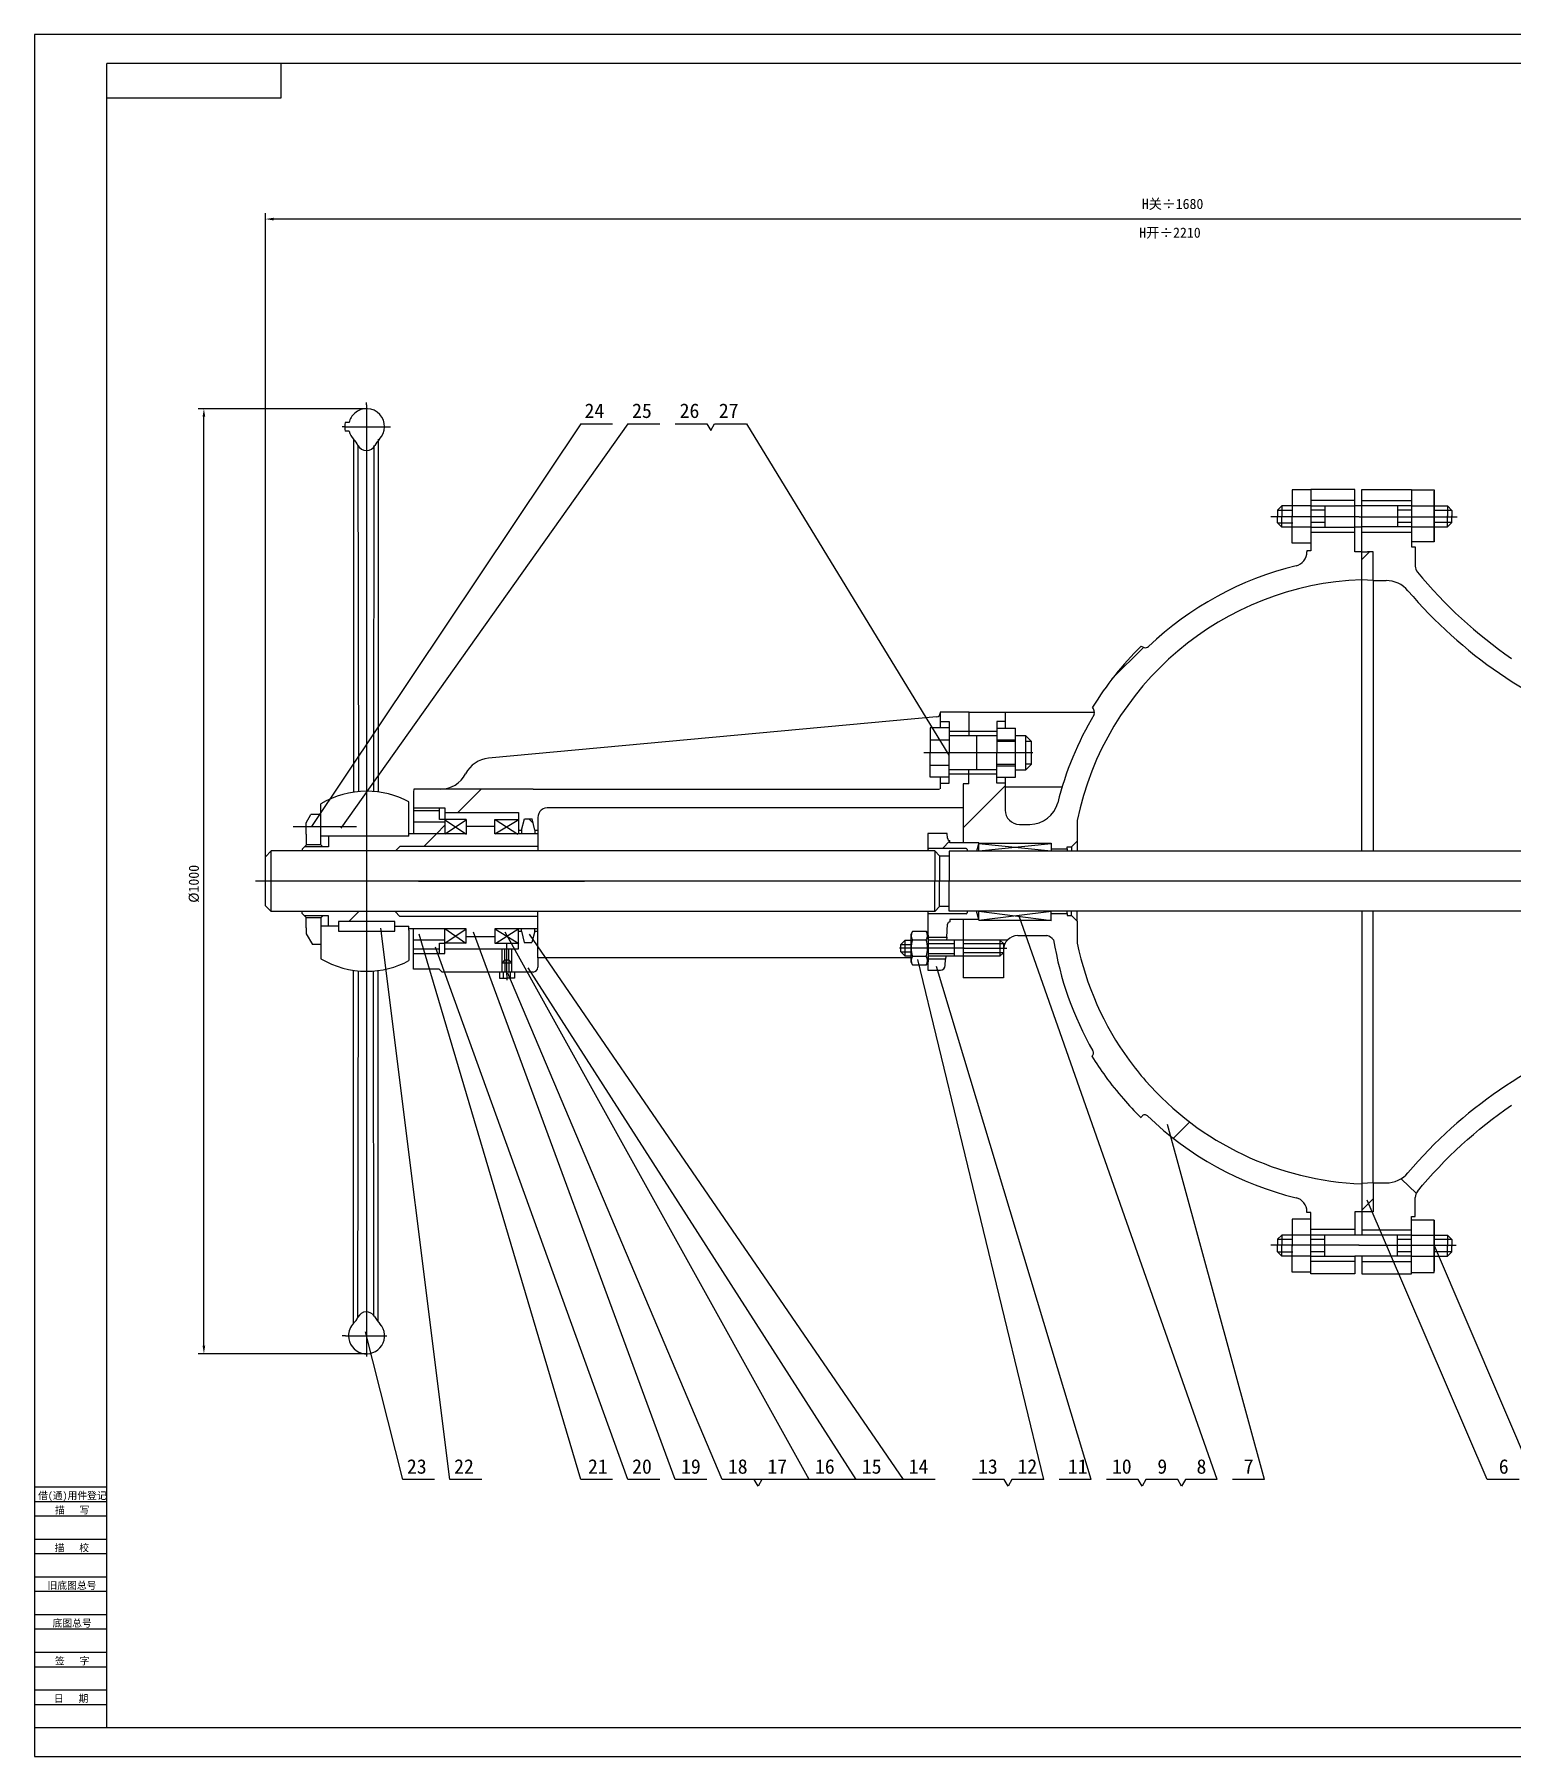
# Model space of a CAD drawing. Header units: metres. Extents: x 0 to 841, y 0 to 594.
# Drawn here: x 0 to 510, y 0 to 594 of the extents above; entities that cross this region are included whole.
import ezdxf

# ---------------------------------------------------------------- set-up
doc = ezdxf.new("R2010")
doc.units = ezdxf.units.M
for name, color, linetype in [('C', 6, 'Continuous'), ('D', 1, 'Continuous'), ('FL', 5, 'Continuous'), ('HA', 5, 'Continuous'), ('T', 7, 'Continuous'), ('TL', 4, 'Continuous')]:
    doc.layers.add(name, color=color, linetype=linetype)

# ---------------------------------------------------------------- blocks, each defined once
blk = doc.blocks.new('TUKUN1')
at = {"layer": 'FL'}
for p, q in [((841, 594), (0, 594)), ((0, 594), (0, 0)), ((0, 83), (25, 83)), ((0, 75), (25, 75)), ((0, 70), (25, 70)), ((0, 62), (25, 62)), ((0, 57), (25, 57)), ((0, 49), (25, 49)), ((0, 44), (25, 44)), ((0, 36), (25, 36)), ((0, 31), (25, 31)), ((0, 23), (25, 23)), ((0, 18), (25, 18)), ((0, 0), (841, 0))]:
    blk.add_line(p, q, dxfattribs=at)
at = {"layer": 'TL'}
for p, q in [((831, 584), (25, 584)), ((25, 10), (25, 584)), ((85, 584), (85, 572)), ((85, 572), (25, 572)), ((0, 93), (25, 93)), ((0, 88), (25, 88)), ((0, 10), (831, 10))]:
    blk.add_line(p, q, dxfattribs=at)
at = {"layer": 'T'}
for s, p in [('借(通)用件登记', (1.26, 88.76)), ('描   写', (7.09, 83.76)), ('描   校', (6.98, 70.76)), ('旧底图总号', (4.52, 57.76)), ('底图总号', (6.25, 44.76)), ('签   字', (7.1, 31.76)), ('日   期', (6.72, 18.76))]:
    blk.add_text(s, height=2.5, dxfattribs=at).set_placement(p)

msp = doc.modelspace()

# ---------------------------------------------------------------- hatches: boundary and pattern name
at = {"layer": 'HA'}
h = msp.add_hatch(dxfattribs=at)
h.set_pattern_fill('ANSI31', scale=40)
h.paths.add_polyline_path([(455.43, 437.02), (440.25, 437.02), (440.25, 433.27), (455.43, 433.27)])
h = msp.add_hatch(dxfattribs=at)
h.set_pattern_fill('ANSI31', scale=40)
h.paths.add_polyline_path([(457.82, 415.57), (455.43, 415.57), (455.43, 422.23), (440.25, 422.23), (440.25, 415.84), (438.93, 415.84), (438.93, 415.53, -0.35), (435.16, 410.72, 0.13), (384.3, 382.88, -0.29), (382.72, 382.56), (381.7, 382.96, 0.06), (364.91, 361.92, -0.26), (365.53, 359.39, 0.07), (352.95, 329.02, -0.35), (343.27, 321.52), (339.77, 321.54, -0.41), (334.82, 326.49), (334.82, 335.69), (331.91, 335.69), (331.91, 338.97), (322.29, 338.97), (322.29, 335.52), (320.39, 335.52), (320.39, 315.14), (325.7, 315.14), (325.7, 315.02), (350.66, 315.02), (350.66, 313.14), (356.27, 313.14), (356.27, 313.8), (357.68, 313.8), (359.66, 315.78), (359.66, 322.88, -0.34), (457.82, 405.93)])
h = msp.add_hatch(dxfattribs=at)
h.set_pattern_fill('ANSI37', scale=10)
h.paths.add_polyline_path([(461.78, 415.56), (459.8, 415.55), (457.82, 415.55), (457.82, 405.9), (461.78, 405.65)])
h = msp.add_hatch(dxfattribs=at)
h.set_pattern_fill('ANSI31', scale=40)
h.paths.add_polyline_path([(322.37, 360.19), (312.39, 360.19), (312.39, 359.89), (312.39, 357.03), (315.53, 357.03), (315.53, 353.67), (322.37, 353.67)])
h = msp.add_hatch(dxfattribs=at)
h.set_pattern_fill('ANSI31', scale=40)
h.paths.add_polyline_path([(322.37, 360.19), (322.37, 353.67), (331.91, 353.67), (331.91, 357.03), (334.82, 357.03), (334.82, 360.19)])
h = msp.add_hatch(dxfattribs=at)
h.set_pattern_fill('ANSI31', scale=40)
h.paths.add_polyline_path([(320.39, 335.52), (322.29, 335.52), (322.29, 338.97), (315.53, 338.97), (315.53, 335.69), (312.39, 335.69), (312.39, 333.66), (171.99, 333.66), (164.36, 333.66), (161.65, 333.66), (145.72, 333.66), (143.32, 333.66), (140.58, 333.66), (130.83, 333.66), (130.74, 332.7), (130.74, 327.26), (139.9, 327.26), (141.6, 327.26), (141.6, 325.61), (143.32, 325.61), (145.72, 325.61), (161.65, 325.61), (164.36, 325.61), (167.01, 325.61), (167.01, 319.5), (167.97, 319.5), (168.99, 323.46), (171.63, 323.46), (172.59, 319.5), (173.64, 319.5), (173.64, 323.89, -0.47), (177.55, 327.19), (320.39, 327.19)])
h = msp.add_hatch(dxfattribs=at)
h.set_pattern_fill('ANSI31', scale=20)
h.paths.add_polyline_path([(139.74, 326.15), (130.74, 326.15), (130.74, 322.32), (141.6, 322.32), (141.6, 323.22), (139.74, 323.22)])
h.paths.add_polyline_path([(139.74, 327.26), (130.74, 327.26), (130.74, 327.18), (130.74, 326.15), (139.74, 326.15)])
h = msp.add_hatch(dxfattribs=at)
h.set_pattern_fill('ANSI31', scale=20)
h.paths.add_polyline_path([(124.43, 291.5), (114.55, 291.5), (114.55, 288.07), (124.27, 288.07), (124.27, 286.38), (129.19, 286.38), (129.19, 285.54), (148.94, 285.54), (148.92, 285.53), (148.92, 282.87), (158.82, 282.87), (158.82, 285.54), (173.62, 285.54), (173.62, 289.79), (125.98, 289.79)])
h.paths.add_polyline_path([(114.55, 291.5), (92.33, 291.5), (92.33, 290.84), (93.17, 290), (99.42, 290), (101.4, 290), (101.4, 286.37), (104.88, 286.37), (104.88, 288.07), (114.55, 288.07)])
h.paths.add_polyline_path([(99.42, 290), (93.17, 290), (93.83, 289.34), (94.14, 289.34), (98.76, 289.34)])
h.paths.add_polyline_path([(98.76, 314.5), (94.14, 314.5), (93.81, 314.5), (93.15, 313.84), (99.42, 313.84)])
h.paths.add_polyline_path([(114.55, 317.47), (101.4, 317.47), (101.4, 313.84), (99.42, 313.84), (93.15, 313.84), (92.31, 313), (92.31, 312.36), (114.55, 312.36)])
h.paths.add_polyline_path([(173.64, 318.29), (158.82, 318.29), (158.82, 320.95), (148.92, 320.95), (148.92, 318.29), (129.19, 318.29), (129.19, 317.47), (114.55, 317.47), (114.55, 312.36), (124.54, 312.36), (125.98, 313.95), (173.64, 313.95)])
h = msp.add_hatch(dxfattribs=at)
h.set_pattern_fill('ANSI31', scale=20)
h.paths.add_polyline_path([(98.76, 324.82), (98.76, 324.9), (95.39, 324.9), (93.77, 322.08), (93.77, 318.16), (93.77, 314.46), (93.81, 314.5), (94.14, 314.5), (98.76, 314.5), (98.76, 317.43)])
h = msp.add_hatch(dxfattribs=at)
h.set_pattern_fill('ANSI31', scale=20)
h.paths.add_polyline_path([(141.6, 322.32), (130.74, 322.32), (130.74, 318.29), (141.6, 318.29)])
h = msp.add_hatch(dxfattribs=at)
h.set_pattern_fill('ANSI37', scale=10)
h.paths.add_polyline_path([(172.57, 284.75), (172.57, 285.54), (167.98, 285.54), (167.98, 284.62), (168.97, 280.79), (171.61, 280.79)])
h.paths.add_polyline_path([(171.63, 323.46), (168.99, 323.46), (168.01, 319.64), (168.01, 318.29), (172.59, 318.29), (172.59, 319.5)])
h = msp.add_hatch(dxfattribs=at)
h.set_pattern_fill('ANSI31', scale=20)
h.paths.add_polyline_path([(325.7, 315.14), (315.8, 315.14), (315.8, 315.96, -0.41), (314.97, 316.79), (314.88, 318.44), (308.21, 318.44), (308.21, 313.49, 0.41), (308.54, 313.16), (321.41, 313.16, -0.41), (321.74, 312.83), (321.74, 312.33), (324.94, 312.33)])
h.paths.add_polyline_path([(314.97, 287.09, -0.41), (315.8, 287.91), (315.8, 288.74), (325.7, 288.74), (324.95, 291.54), (321.74, 291.54), (321.74, 291.04, -0.41), (321.41, 290.71), (308.54, 290.71, 0.41), (308.21, 290.38), (308.21, 282.63), (314.71, 282.63)])
h.paths.add_polyline_path([(314.27, 275.04), (308.22, 275.04), (308.22, 274.15), (308.21, 274.13), (308.21, 271.25), (312.5, 271.25, 0.41), (314.15, 272.9)])
h = msp.add_hatch(dxfattribs=at)
h.set_pattern_fill('ANSI31', scale=40)
h.paths.add_polyline_path([(383.27, 233.11, -0.02), (377.59, 240.21, -0.11), (359.66, 280.6), (359.66, 283.42), (359.66, 288.12), (357.68, 290.1), (356.27, 290.1), (356.27, 290.76), (350.66, 290.76), (350.66, 288.36), (350, 288.45), (339.44, 288.45), (338.77, 283.16, -0.02), (339.23, 283.19), (343.73, 283.19), (349.18, 283.19, -0.18), (351.55, 281.69, 0.09), (365.1, 243.39, -0.41), (364.75, 241.56, 0.02), (369.44, 234.59, 0.02), (375.6, 226.84, 0.02), (381.61, 220.45), (382.04, 220.91, -0.42), (383.92, 220.96, 0.13), (435.16, 192.75, -0.35), (438.93, 187.94), (438.93, 187.63), (440.25, 187.63), (440.25, 182.09), (440.25, 181.75), (455.43, 181.75), (455.43, 187.94), (457.82, 187.94), (457.82, 197.54, -0.21)])
h.paths.add_polyline_path([(339.44, 288.45), (325.7, 288.45), (325.7, 288.74), (320.39, 288.74), (320.39, 281.59), (333.03, 281.59), (335.57, 281.59, -0.18), (338.77, 283.16)])
h.paths.add_polyline_path([(359.66, 291.54), (357.68, 291.54), (357.68, 290.1), (359.66, 288.12)])
h.paths.add_polyline_path([(356.27, 291.54), (350.66, 291.54), (350.66, 290.76), (356.27, 290.76)])
h = msp.add_hatch(dxfattribs=at)
h.set_pattern_fill('ANSI31', scale=20)
h.paths.add_polyline_path([(98.76, 286.31), (98.76, 289.34), (94.14, 289.34), (93.83, 289.34), (93.77, 289.41), (93.77, 285.81), (93.77, 283.81), (95.91, 280.1), (98.76, 280.1)])
h = msp.add_hatch(dxfattribs=at)
h.set_pattern_fill('ANSI31', scale=20)
h.paths.add_polyline_path([(141.58, 281.54), (141.58, 285.52), (141.55, 285.54), (130.72, 285.54), (130.72, 281.54)])
h = msp.add_hatch(dxfattribs=at)
h.set_pattern_fill('ANSI31', scale=40)
h.paths.add_polyline_path([(161.3, 278.65), (145.7, 278.65), (143.29, 278.65), (141.58, 278.65), (141.58, 277), (139.77, 277), (130.72, 277), (130.72, 271.56), (139.6, 271.56), (140.56, 270.6), (143.29, 270.6), (145.7, 270.6), (161.3, 270.6), (161.3, 273.78)])
h.paths.add_polyline_path([(173.62, 284.75), (172.57, 284.75), (171.61, 280.79), (168.97, 280.79), (167.95, 284.75), (166.99, 284.75), (166.99, 278.65), (164.66, 278.65), (164.66, 273.78), (164.66, 270.6), (171.97, 270.6, 0.41), (173.62, 272.25), (173.62, 275.55)])
h.paths.add_polyline_path([(164.66, 278.65), (163.66, 278.65), (163.66, 274.78), (164.66, 273.78)])
h.paths.add_polyline_path([(162.3, 278.65), (161.3, 278.65), (161.3, 273.78), (162.3, 274.78)])
h = msp.add_hatch(dxfattribs=at)
h.set_pattern_fill('ANSI31', scale=20)
h.paths.add_polyline_path([(139.74, 280.57), (141.58, 280.57), (141.58, 281.54), (130.72, 281.54), (130.72, 278.49), (139.74, 278.49)])
h.paths.add_polyline_path([(139.74, 278.49), (130.72, 278.49), (130.72, 277), (139.74, 277)])
h = msp.add_hatch(dxfattribs=at)
h.set_pattern_fill('ANSI31', scale=40)
h.paths.add_polyline_path([(334.23, 277.24), (333.03, 276.04), (320.39, 276.04), (320.39, 268.64), (334.23, 268.64)])
h = msp.add_hatch(dxfattribs=at)
h.set_pattern_fill('ANSI37', scale=10)
h.paths.add_polyline_path([(461.78, 197.84), (457.82, 197.65), (457.82, 187.94), (461.78, 187.94)])
h = msp.add_hatch(dxfattribs=at)
h.set_pattern_fill('ANSI31', scale=40)
h.paths.add_polyline_path([(455.43, 170.71), (440.25, 170.71), (440.25, 166.45), (455.43, 166.45)])

# ---------------------------------------------------------------- linework, layer by layer
at = {"layer": 'C'}
for p, q in [((114.55, 466.22), (114.55, 467.09)), ((114.55, 466.22), (114.55, 301.94)), ((107.3, 458.71), (106.12, 458.71)), ((107.3, 458.71), (121.59, 458.71)), ((121.59, 458.71), (122.83, 458.71)), ((439.04, 427.58), (426.5, 427.58)), ((456.91, 427.58), (439.04, 427.58)), ((456.91, 427.58), (490.76, 427.58)), ((306.79, 346.36), (338.27, 346.36)), ((338.43, 346.32), (344.41, 346.32)), ((89.21, 320.76), (111.08, 320.76)), ((461.78, 301.94), (76.29, 301.94)), ((114.55, 301.94), (114.55, 137.98)), ((132.5, 301.95), (125.96, 301.95)), ((132.5, 301.95), (189.73, 301.95)), ((492.41, 301.93), (461.78, 301.94)), ((514.45, 301.93), (492.41, 301.93)), ((162.98, 269.57), (162.98, 280.42)), ((300.44, 278.85), (298.36, 278.85)), ((305.84, 278.85), (300.44, 278.85)), ((320.66, 278.85), (305.84, 278.85)), ((320.66, 278.85), (335.35, 278.85)), ((162.98, 269.57), (162.98, 267.82)), ((439.04, 176.4), (426.5, 176.4)), ((456.91, 176.4), (439.04, 176.4)), ((456.8, 176.42), (476.25, 176.42)), ((476.25, 176.42), (490.38, 176.42)), ((107.3, 145.12), (106.12, 145.12)), ((107.3, 145.12), (121.59, 145.12))]:
    msp.add_line(p, q, dxfattribs=at)
at = {"layer": 'D'}
for p, q in [((79.66, 310.38), (79.66, 532.32)), ((636.65, 530.32), (82.46, 530.32)), ((114.55, 464.92), (56.45, 464.92)), ((58.45, 141.71), (58.45, 462.12)), ((188.42, 459.71), (95.56, 320.84)), ((204.7, 459.71), (105.66, 320.21)), ((188.42, 459.71), (199.42, 459.71)), ((204.7, 459.71), (215.7, 459.71)), ((220.98, 459.71), (231.98, 459.71)), ((231.98, 459.71), (233.3, 457.43)), ((233.3, 457.43), (234.62, 459.71)), ((234.62, 459.71), (245.62, 459.71)), ((245.62, 459.71), (315.4, 345.46)), ((428.75, 429.93), (434.01, 429.93)), ((445.1, 429.9), (440.38, 429.9)), ((474.9, 429.9), (470.18, 429.9)), ((488.89, 429.85), (482.7, 429.85)), ((428.75, 425.57), (434.01, 425.57)), ((445.1, 425.6), (440.38, 425.6)), ((474.9, 425.6), (470.18, 425.6)), ((488.89, 425.65), (482.7, 425.65)), ((338.43, 350.07), (331.96, 350.07)), ((343.97, 350.1), (342, 350.1)), ((338.43, 342.21), (331.91, 342.21)), ((344.02, 342.25), (342, 342.25)), ((357.68, 313.8), (359.66, 315.78)), ((350.66, 313.14), (356.27, 313.14)), ((356.27, 313.8), (357.68, 313.8)), ((356.27, 313.14), (356.27, 313.8)), ((356.27, 313.14), (356.27, 312.36)), ((357.68, 313.8), (357.68, 312.36)), ((356.27, 290.76), (356.27, 291.54)), ((357.68, 290.1), (357.68, 291.54)), ((143.31, 95.56), (119.46, 285.77)), ((408.01, 95.56), (339.62, 289.88)), ((350.66, 290.76), (356.27, 290.76)), ((356.27, 290.76), (356.27, 290.1)), ((356.27, 290.1), (357.68, 290.1)), ((357.68, 290.1), (359.66, 288.12)), ((188.42, 95.56), (132.67, 283.71)), ((220.98, 95.56), (151.4, 284.39)), ((267.18, 95.56), (162.36, 284.39)), ((299.74, 95.56), (170.81, 283.71)), ((139.74, 278.49), (130.72, 278.49)), ((204.7, 95.56), (138.38, 279.14)), ((348.17, 95.56), (304.67, 274.96)), ((237.26, 95.56), (163.27, 270.24)), ((283.46, 95.56), (170.35, 272.07)), ((364.45, 95.56), (311.09, 272.51)), ((424.29, 95.56), (390.77, 218.06)), ((501.14, 95.56), (459.66, 191.87)), ((428.75, 178.41), (434.01, 178.41)), ((445.1, 178.38), (440.38, 178.38)), ((474.9, 178.38), (470.18, 178.38)), ((488.89, 178.33), (482.7, 178.33)), ((428.75, 174.05), (434.01, 174.05)), ((445.1, 174.08), (440.38, 174.08)), ((474.9, 174.08), (470.18, 174.08)), ((488.89, 174.13), (482.7, 174.13)), ((517.42, 95.56), (482.9, 176.16)), ((127.03, 95.56), (114.24, 146.49)), ((114.55, 138.91), (56.45, 138.91)), ((138.03, 95.56), (127.03, 95.56)), ((154.31, 95.56), (143.31, 95.56)), ((199.42, 95.56), (188.42, 95.56)), ((215.7, 95.56), (204.7, 95.56)), ((231.98, 95.56), (220.98, 95.56)), ((248.26, 95.56), (237.26, 95.56)), ((307.88, 95.56), (244.81, 95.56)), ((249.58, 93.28), (248.26, 95.56)), ((250.9, 95.56), (249.58, 93.28)), ((261.9, 95.56), (250.9, 95.56)), ((278.18, 95.56), (267.18, 95.56)), ((294.46, 95.56), (283.46, 95.56)), ((310.74, 95.56), (299.74, 95.56)), ((334.53, 95.56), (323.53, 95.56)), ((335.85, 93.28), (334.53, 95.56)), ((337.17, 95.56), (335.85, 93.28)), ((348.17, 95.56), (337.17, 95.56)), ((364.45, 95.56), (353.45, 95.56)), ((380.73, 95.56), (369.73, 95.56)), ((382.05, 93.28), (380.73, 95.56)), ((383.37, 95.56), (382.05, 93.28)), ((394.37, 95.56), (383.37, 95.56)), ((395.69, 93.28), (394.37, 95.56)), ((397.01, 95.56), (395.69, 93.28)), ((408.01, 95.56), (397.01, 95.56)), ((424.29, 95.56), (413.29, 95.56)), ((512.14, 95.56), (501.14, 95.56))]:
    msp.add_line(p, q, dxfattribs=at)
for points in [[(82.46, 529.85), (82.46, 530.78), (79.66, 530.32)], [(57.98, 462.12), (58.91, 462.12), (58.45, 464.92)], [(57.98, 141.71), (58.91, 141.71), (58.45, 138.91)]]:
    msp.add_solid(points, dxfattribs=at)
at = {"layer": 'FL'}
for p, q in [((139.74, 326.15), (130.73, 326.15)), ((99.42, 313.84), (93.15, 313.84)), ((99.42, 290), (93.17, 290)), ((298.86, 280.08), (302.28, 280.08)), ((308.3, 280.49), (317.32, 280.49)), ((334.23, 280.29), (320.39, 280.29)), ((335.57, 281.59), (333.03, 281.59)), ((161.3, 273.78), (161.3, 278.65)), ((162.3, 274.78), (162.3, 270.6)), ((163.66, 274.78), (163.66, 270.6)), ((164.66, 273.78), (164.66, 278.65)), ((298.86, 277.56), (302.28, 277.56)), ((308.3, 276.97), (317.32, 276.97)), ((334.23, 277.24), (320.39, 277.24))]:
    msp.add_line(p, q, dxfattribs=at)
at = {"layer": 'HA'}
for p, q in [((141.6, 323.15), (148.98, 318.17)), ((141.69, 318.29), (148.98, 323.22)), ((158.82, 318.29), (167.05, 323.22)), ((158.94, 323.22), (166.74, 318.17)), ((325.7, 314.93), (350.66, 312.36)), ((325.7, 312.35), (350.66, 314.91)), ((325.7, 288.45), (350.8, 291.59)), ((325.72, 291.59), (350.8, 288.35)), ((141.51, 285.57), (148.83, 280.59)), ((141.58, 280.53), (148.92, 285.53)), ((158.82, 285.54), (167.05, 280.49)), ((159.11, 280.59), (167.05, 285.57)), ((471.51, 199.18), (476.63, 194.3))]:
    msp.add_line(p, q, dxfattribs=at)
at = {"layer": 'TL'}
for p, q in [((108.51, 460.16), (107.18, 460.16)), ((108.54, 457.14), (107.2, 457.14)), ((110.11, 454.38), (110.11, 332.63)), ((111.59, 452.27), (111.75, 332.82)), ((117.1, 452.27), (116.94, 332.82)), ((118.58, 454.38), (118.58, 332.63)), ((433.85, 436.93), (433.85, 427.58)), ((440.33, 436.93), (433.85, 436.93)), ((440.25, 437.02), (440.25, 432.77)), ((455.43, 437.02), (440.25, 437.02)), ((455.43, 433.26), (455.43, 437.02)), ((457.82, 433.22), (457.82, 437.05)), ((457.82, 437.05), (474.98, 437.05)), ((474.98, 437.05), (474.98, 433.22)), ((475, 436.97), (482.78, 436.97)), ((482.78, 436.97), (482.78, 418.99)), ((482.78, 418.99), (482.78, 436.51)), ((428.75, 429.93), (430.25, 431.43)), ((428.75, 429.93), (428.75, 427.75)), ((428.75, 425.57), (428.75, 427.75)), ((440.3, 431.43), (430.25, 431.43)), ((430.25, 431.43), (430.25, 427.75)), ((430.25, 424.07), (430.25, 427.75)), ((433.85, 418.56), (433.85, 427.92)), ((440.25, 432.77), (440.25, 415.84)), ((455.43, 433.27), (440.3, 433.27)), ((440.3, 431.43), (455.46, 431.43)), ((445.1, 431.34), (445.1, 424.15)), ((455.43, 432.77), (455.43, 433.26)), ((455.43, 415.57), (455.43, 432.77)), ((457.88, 431.42), (455.44, 431.42)), ((457.82, 432.7), (457.82, 433.22)), ((457.82, 433.19), (475.01, 433.19)), ((457.82, 421.46), (457.82, 432.7)), ((474.92, 431.35), (457.9, 431.35)), ((470.18, 431.34), (470.18, 424.15)), ((474.98, 433.22), (474.98, 432.7)), ((474.98, 432.7), (474.98, 421.46)), ((474.98, 431.35), (487.39, 431.35)), ((487.39, 431.35), (488.89, 429.85)), ((487.39, 431.35), (487.39, 427.58)), ((487.39, 424.15), (487.39, 427.92)), ((488.89, 429.85), (488.89, 427.56)), ((488.89, 425.65), (488.89, 427.94)), ((428.75, 425.57), (430.25, 424.07)), ((440.3, 424.07), (430.25, 424.07)), ((455.43, 422.23), (440.25, 422.23)), ((440.3, 424.07), (455.46, 424.07)), ((457.88, 424.08), (455.44, 424.08)), ((457.82, 422.31), (475.01, 422.31)), ((474.92, 424.15), (457.9, 424.15)), ((474.98, 424.15), (487.39, 424.15)), ((487.39, 424.15), (488.89, 425.65)), ((440.33, 418.56), (433.85, 418.56)), ((438.93, 415.84), (438.93, 415.53)), ((440.25, 415.84), (438.93, 415.84)), ((457.82, 415.62), (457.82, 421.46)), ((474.98, 421.46), (474.98, 417.25)), ((474.98, 417.25), (476.3, 417.25)), ((482.78, 418.99), (475, 418.99)), ((476.3, 417.25), (476.3, 410.63)), ((457.82, 415.57), (455.43, 415.57)), ((457.82, 405.78), (457.82, 415.62)), ((457.82, 415.55), (459.8, 415.55)), ((461.78, 415.56), (459.8, 415.55)), ((461.78, 405.65), (461.78, 415.56)), ((461.78, 405.65), (457.82, 405.9)), ((457.82, 312.33), (457.82, 405.78)), ((461.78, 405.65), (461.78, 312.33)), ((461.78, 405.65), (466.21, 405.65)), ((381.7, 382.96), (382.72, 382.56)), ((311.19, 358.57), (156.61, 344.33)), ((322.37, 360.19), (312.39, 360.19)), ((312.39, 360.19), (312.39, 359.89)), ((312.39, 359.89), (312.39, 354.84)), ((312.39, 357.03), (315.53, 357.03)), ((315.53, 357.03), (315.53, 346.36)), ((322.37, 360.19), (365.63, 360.19)), ((322.37, 353.55), (322.37, 360.19)), ((331.91, 357.03), (331.91, 346.4)), ((334.91, 357.03), (331.91, 357.03)), ((334.82, 360.19), (334.82, 354.76)), ((315.51, 354.84), (309.01, 354.84)), ((309.01, 354.84), (309.01, 346.4)), ((309.01, 350.74), (315.53, 350.74)), ((315.53, 353.67), (322.41, 353.67)), ((315.53, 352.22), (331.91, 352.22)), ((322.37, 352.22), (322.37, 353.55)), ((322.41, 353.67), (331.91, 353.67)), ((325.11, 340.45), (325.11, 352.18)), ((331.91, 354.76), (338.4, 354.76)), ((331.91, 350.7), (338.4, 350.7)), ((338.4, 346.32), (338.4, 354.76)), ((341.97, 352.1), (338.48, 352.1)), ((343.97, 350.1), (341.97, 352.1)), ((341.97, 340.3), (341.97, 351.95)), ((309.01, 337.87), (309.01, 346.32)), ((315.53, 338.89), (315.53, 346.36)), ((331.91, 338.93), (331.91, 346.32)), ((338.4, 337.87), (338.4, 346.32)), ((343.97, 342.3), (343.97, 350.1)), ((309.01, 341.98), (315.53, 341.98)), ((315.51, 338.97), (322.36, 338.97)), ((315.53, 340.49), (331.91, 340.49)), ((315.53, 335.69), (315.53, 338.89)), ((322.29, 338.96), (322.29, 340.5)), ((322.29, 335.52), (322.29, 338.96)), ((331.91, 341.71), (338.4, 341.71)), ((338.48, 340.3), (341.97, 340.3)), ((343.97, 342.3), (341.97, 340.3)), ((130.83, 333.66), (130.74, 332.7)), ((130.74, 332.7), (130.74, 327.18)), ((140.58, 333.66), (130.83, 333.66)), ((143.32, 333.66), (140.58, 333.66)), ((145.72, 333.66), (143.32, 333.66)), ((161.65, 333.66), (145.72, 333.66)), ((164.36, 333.66), (161.65, 333.66)), ((171.99, 333.66), (164.36, 333.66)), ((171.99, 333.66), (312.22, 333.66)), ((315.51, 337.87), (309.01, 337.87)), ((312.39, 337.87), (312.39, 335.69)), ((312.39, 335.69), (312.39, 333.79)), ((312.53, 335.69), (315.53, 335.69)), ((322.29, 335.52), (320.39, 335.52)), ((320.39, 335.52), (320.39, 315.14)), ((331.91, 337.87), (338.4, 337.87)), ((334.82, 334.51), (354.47, 334.51)), ((98.76, 324.82), (98.76, 328.63)), ((129.19, 317.47), (129.19, 329.28)), ((130.74, 327.26), (141.6, 327.26)), ((130.74, 327.18), (130.74, 322.32)), ((139.74, 323.22), (139.74, 327.26)), ((141.6, 327.26), (141.6, 318.29)), ((320.34, 327.19), (177.55, 327.19)), ((320.39, 327.19), (320.34, 327.19)), ((93.77, 322.08), (95.39, 324.9)), ((93.77, 318.16), (93.77, 322.08)), ((98.75, 324.9), (95.39, 324.9)), ((98.76, 317.43), (98.76, 324.82)), ((130.74, 322.32), (130.74, 318.29)), ((141.6, 322.32), (130.76, 322.32)), ((141.6, 323.22), (139.74, 323.22)), ((141.6, 325.61), (143.32, 325.61)), ((148.92, 323.24), (141.6, 323.24)), ((143.32, 325.61), (145.72, 325.61)), ((145.72, 325.61), (161.65, 325.61)), ((148.85, 320.95), (158.89, 320.95)), ((148.92, 323.24), (148.92, 318.29)), ((158.82, 318.29), (158.82, 323.24)), ((158.82, 323.24), (166.9, 323.24)), ((161.65, 325.61), (164.36, 325.61)), ((164.36, 325.61), (167.01, 325.61)), ((167.01, 325.61), (167.01, 319.5)), ((167.98, 319.54), (168.99, 323.46)), ((168.99, 323.46), (171.63, 323.46)), ((172.59, 319.5), (171.63, 323.46)), ((173.64, 323.89), (173.64, 319.47)), ((359.66, 322.88), (359.66, 315.73)), ((93.77, 318.16), (93.77, 314.46)), ((101.4, 317.47), (98.76, 317.47)), ((98.76, 314.5), (98.76, 317.43)), ((129.19, 317.47), (101.4, 317.47)), ((101.4, 317.47), (101.4, 313.84)), ((148.92, 318.29), (129.19, 318.29)), ((173.67, 318.29), (158.82, 318.29)), ((167.01, 319.5), (167.01, 318.29)), ((167.01, 319.5), (167.98, 319.5)), ((168.01, 319.54), (168.01, 318.29)), ((172.59, 319.54), (172.59, 318.29)), ((172.59, 319.5), (173.65, 319.5)), ((173.64, 319.47), (173.64, 313.91)), ((314.88, 318.44), (308.21, 318.44)), ((308.21, 318.44), (308.21, 312.99)), ((314.97, 316.79), (314.88, 318.44)), ((315.8, 315.14), (315.8, 315.96)), ((325.7, 315.14), (315.8, 315.14)), ((325.7, 315.14), (324.94, 312.33)), ((325.7, 312.33), (325.7, 315.14)), ((325.7, 315.02), (350.66, 315.02)), ((350.66, 315.02), (350.66, 312.33)), ((359.66, 315.73), (359.66, 312.33)), ((79.66, 310.38), (81.64, 312.36)), ((79.66, 293.48), (79.66, 310.38)), ((81.64, 291.5), (81.64, 312.36)), ((310.55, 312.36), (81.64, 312.36)), ((93.81, 314.5), (92.31, 313)), ((92.31, 313), (92.31, 312.35)), ((94.14, 314.5), (93.81, 314.5)), ((98.76, 314.5), (94.14, 314.5)), ((99.42, 313.84), (98.76, 314.5)), ((101.4, 313.84), (99.42, 313.84)), ((125.98, 313.95), (124.54, 312.36)), ((173.6, 313.95), (125.98, 313.95)), ((173.64, 313.91), (173.64, 312.36)), ((308.21, 312.99), (308.21, 312.33)), ((321.41, 313.16), (308.54, 313.16)), ((310.55, 312.36), (310.55, 301.94)), ((312.2, 310.71), (310.55, 312.36)), ((312.2, 310.71), (312.2, 301.94)), ((312.2, 310.71), (315.5, 310.71)), ((325.7, 312.33), (315.5, 312.33)), ((315.5, 312.33), (315.5, 301.94)), ((321.74, 312.83), (321.74, 312.33)), ((321.74, 312.33), (321.74, 312.33)), ((538.36, 312.33), (325.7, 312.33)), ((310.55, 291.5), (310.55, 301.94)), ((312.2, 293.15), (312.2, 301.92)), ((315.5, 291.54), (315.5, 301.94)), ((79.66, 293.48), (81.64, 291.5)), ((310.55, 291.5), (81.64, 291.5)), ((92.33, 290.84), (92.33, 291.47)), ((125.98, 289.79), (124.43, 291.5)), ((173.62, 289.79), (173.62, 291.5)), ((308.21, 291.54), (308.21, 290.88)), ((312.2, 293.15), (310.55, 291.5)), ((315.5, 293.15), (312.2, 293.15)), ((325.7, 291.54), (315.5, 291.54)), ((321.74, 291.54), (321.74, 291.04)), ((325.7, 288.74), (324.95, 291.54)), ((538.36, 291.54), (325.7, 291.54)), ((325.7, 288.45), (325.7, 291.54)), ((350.66, 290.76), (350.66, 291.54)), ((359.66, 288.12), (359.66, 291.54)), ((457.82, 291.54), (457.82, 197.53)), ((461.78, 197.84), (461.78, 291.54)), ((92.33, 290.84), (93.83, 289.34)), ((93.77, 285.81), (93.77, 289.41)), ((93.77, 285.81), (93.77, 283.81)), ((94.14, 289.34), (93.83, 289.34)), ((98.76, 289.34), (94.14, 289.34)), ((99.42, 290), (98.76, 289.34)), ((98.76, 289.34), (98.76, 286.31)), ((101.4, 286.37), (98.76, 286.37)), ((98.76, 286.31), (98.76, 280.06)), ((101.4, 290), (99.42, 290)), ((101.4, 286.37), (101.4, 290)), ((104.88, 286.37), (101.4, 286.37)), ((124.27, 288.07), (104.88, 288.07)), ((104.88, 288.07), (104.88, 286.31)), ((104.88, 286.31), (104.88, 284.68)), ((124.27, 286.38), (124.27, 288.07)), ((124.27, 286.38), (129.19, 286.38)), ((124.27, 284.68), (124.27, 286.38)), ((173.6, 289.79), (125.98, 289.79)), ((129.19, 285.03), (129.19, 286.38)), ((148.92, 285.54), (129.19, 285.54)), ((130.72, 271.56), (130.72, 285.54)), ((141.58, 277), (141.58, 285.54)), ((148.92, 280.59), (148.92, 285.54)), ((158.82, 285.54), (158.82, 280.59)), ((173.67, 285.54), (158.82, 285.54)), ((166.99, 284.75), (166.99, 285.54)), ((167.98, 284.71), (167.98, 285.54)), ((172.57, 284.71), (172.57, 285.54)), ((173.62, 284.74), (173.62, 289.79)), ((308.21, 290.88), (308.21, 281.59)), ((321.41, 290.71), (308.54, 290.71)), ((314.71, 282.63), (314.97, 287.09)), ((325.7, 288.74), (315.8, 288.74)), ((315.8, 288.74), (315.8, 287.91)), ((320.39, 288.74), (320.39, 268.64)), ((325.7, 288.45), (350.66, 288.45)), ((350.66, 288.45), (350.66, 290.76)), ((359.66, 288.12), (359.66, 283.42)), ((93.77, 283.81), (95.91, 280.1)), ((98.75, 280.1), (95.91, 280.1)), ((98.76, 280.06), (98.76, 275.19)), ((104.88, 284.68), (124.27, 284.68)), ((129.19, 285.03), (129.19, 274.54)), ((141.58, 281.54), (130.72, 281.54)), ((139.74, 280.57), (141.58, 280.57)), ((139.74, 277), (139.74, 280.57)), ((148.92, 280.59), (141.58, 280.59)), ((148.92, 282.87), (158.82, 282.87)), ((158.82, 280.59), (166.9, 280.59)), ((166.99, 284.75), (167.96, 284.75)), ((166.99, 278.65), (166.99, 284.75)), ((167.96, 284.71), (168.97, 280.79)), ((168.97, 280.79), (171.61, 280.79)), ((172.57, 284.75), (171.61, 280.79)), ((172.57, 284.75), (173.63, 284.75)), ((173.62, 275.55), (173.62, 284.74)), ((298.86, 280.08), (300.36, 281.58)), ((298.86, 277.53), (298.86, 280.08)), ((300.36, 281.58), (302.28, 281.58)), ((300.36, 276.03), (300.36, 281.58)), ((302.87, 284.57), (302.28, 283.56)), ((302.28, 283.56), (302.28, 274.15)), ((307.64, 284.57), (302.87, 284.57)), ((302.87, 281.71), (307.64, 281.71)), ((308.22, 283.56), (307.64, 284.57)), ((308.21, 282.63), (314.71, 282.63)), ((308.21, 282.63), (308.21, 281.59)), ((308.22, 283.31), (308.22, 281.59)), ((333.03, 281.59), (308.22, 281.59)), ((308.22, 281.59), (308.22, 275.96)), ((314.71, 282.63), (314.65, 281.59)), ((317.35, 276.04), (317.35, 281.59)), ((334.23, 280.39), (333.03, 281.59)), ((333.03, 281.59), (333.03, 276.04)), ((334.23, 280.39), (334.23, 268.64)), ((334.7, 280.29), (334.23, 280.29)), ((339.23, 283.19), (343.73, 283.19)), ((343.73, 283.19), (349.18, 283.19)), ((359.66, 283.42), (359.66, 280.6)), ((130.72, 277), (141.58, 277)), ((141.58, 278.65), (143.29, 278.65)), ((143.29, 278.65), (145.7, 278.65)), ((145.7, 278.65), (166.99, 278.65)), ((162.3, 274.78), (161.3, 273.78)), ((161.3, 270.6), (161.3, 273.78)), ((161.3, 273.78), (164.66, 273.78)), ((162.3, 274.78), (162.3, 278.65)), ((162.3, 274.78), (163.66, 274.78)), ((163.66, 274.78), (163.66, 278.65)), ((163.66, 274.78), (164.66, 273.78)), ((164.66, 270.6), (164.66, 273.78)), ((302.28, 275.55), (173.62, 275.55)), ((173.62, 275.55), (173.62, 272.25)), ((298.86, 277.53), (300.36, 276.03)), ((302.28, 276.03), (300.36, 276.03)), ((302.28, 274.15), (302.87, 273.14)), ((307.64, 276), (302.87, 276)), ((307.64, 273.14), (308.22, 274.15)), ((308.21, 276.04), (308.21, 275.04)), ((308.21, 275.04), (308.21, 271.25)), ((314.27, 275.04), (308.21, 275.04)), ((333.03, 276.04), (308.22, 276.04)), ((308.22, 276.04), (308.22, 274.08)), ((314.15, 272.9), (314.27, 275.04)), ((314.33, 276.04), (314.27, 275.04)), ((334.23, 277.24), (333.03, 276.04)), ((110.11, 149.45), (110.11, 271.2)), ((111.59, 151.55), (111.75, 271)), ((117.1, 152.12), (116.94, 271)), ((118.58, 150.14), (118.58, 271.2)), ((139.6, 271.56), (130.72, 271.56)), ((140.59, 270.57), (139.6, 271.56)), ((143.29, 270.6), (140.56, 270.6)), ((145.7, 270.6), (143.29, 270.6)), ((162.98, 270.6), (145.7, 270.6)), ((160.43, 270.6), (160.43, 268.49)), ((160.43, 268.49), (163, 268.49)), ((161.79, 268.45), (161.79, 270.6)), ((171.97, 270.6), (162.98, 270.6)), ((165.56, 268.49), (163, 268.49)), ((164.2, 268.45), (164.2, 270.6)), ((165.56, 270.6), (165.56, 268.49)), ((302.87, 273.14), (307.64, 273.14)), ((308.21, 271.25), (312.5, 271.25)), ((334.23, 268.64), (320.39, 268.64)), ((382.04, 220.91), (381.5, 220.33)), ((461.78, 197.84), (457.82, 197.65)), ((457.82, 197.65), (457.82, 187.87)), ((461.78, 197.84), (461.78, 187.94)), ((461.78, 197.84), (466.21, 197.84)), ((476.3, 186.25), (476.3, 192.86)), ((433.85, 185.41), (433.85, 176.06)), ((440.33, 185.41), (433.85, 185.41)), ((438.93, 187.63), (438.93, 187.94)), ((440.25, 187.63), (438.93, 187.63)), ((440.25, 182.09), (440.25, 187.63)), ((455.43, 187.94), (455.43, 179.83)), ((461.78, 187.94), (455.43, 187.94)), ((457.82, 187.87), (457.82, 179.83)), ((474.98, 182.03), (474.98, 186.25)), ((474.98, 186.25), (476.3, 186.25)), ((482.78, 184.99), (475, 184.99)), ((482.78, 184.99), (482.78, 167.47)), ((482.78, 167), (482.78, 184.99)), ((430.25, 179.83), (428.75, 178.41)), ((428.75, 178.41), (428.75, 176.23)), ((455.43, 179.83), (430.25, 179.83)), ((430.25, 179.83), (430.25, 176.23)), ((440.25, 170.71), (440.25, 182.09)), ((455.43, 181.75), (440.3, 181.75)), ((445.1, 172.63), (445.1, 179.83)), ((474.92, 179.83), (455.43, 179.83)), ((457.82, 181.67), (475.01, 181.67)), ((470.18, 172.63), (470.18, 179.83)), ((474.98, 170.79), (474.98, 182.03)), ((474.98, 179.83), (487.39, 179.83)), ((487.39, 179.83), (488.89, 178.33)), ((487.39, 179.83), (487.39, 176.06)), ((488.89, 178.33), (488.89, 176.04)), ((428.75, 174.05), (428.75, 176.23)), ((428.75, 174.05), (430.25, 172.55)), ((430.25, 172.55), (430.25, 176.23)), ((440.3, 172.55), (430.25, 172.55)), ((433.85, 167.04), (433.85, 176.4)), ((440.3, 172.55), (455.46, 172.55)), ((455.43, 172.55), (455.43, 166.45)), ((457.88, 172.56), (455.44, 172.56)), ((457.82, 172.56), (457.82, 170.64)), ((474.92, 172.63), (457.9, 172.63)), ((474.98, 172.63), (487.39, 172.63)), ((487.39, 172.63), (487.39, 176.4)), ((487.39, 172.63), (488.89, 174.13)), ((488.89, 174.13), (488.89, 176.42)), ((440.33, 167.04), (433.85, 167.04)), ((455.43, 170.71), (440.25, 170.71)), ((440.25, 166.45), (440.25, 170.71)), ((455.43, 166.45), (440.25, 166.45)), ((457.82, 170.79), (475.01, 170.79)), ((457.82, 170.64), (457.82, 166.45)), ((457.82, 166.45), (474.98, 166.45)), ((474.98, 166.45), (474.98, 170.79)), ((475, 167), (482.78, 167))]:
    msp.add_line(p, q, dxfattribs=at)
for points in [[(477.04, 408.55, 0.07), (509.5, 378.79, 0.07)], [(365.53, 359.39, 0.26), (364.91, 361.92, 0.26)], [(334.82, 337.87), (334.82, 326.49, 0.41), (339.77, 321.54), (343.34, 321.52, 0.34), (352.95, 329.02, 0.34)], [(177.55, 327.19, 0.47), (173.64, 323.89, 0.47)], [(351.55, 281.69, 0.18), (349.18, 283.19, 0.18)], [(351.55, 281.69, 0.09), (365.1, 243.39, 0.07)], [(477.04, 194.94, -0.07), (509.5, 224.7, -0.07)]]:
    msp.add_lwpolyline(points, format="xyb", dxfattribs=at)
for points in [[(322.36, 338.97), (331.91, 338.97)], [(334.82, 335.69), (331.91, 335.69), (331.91, 338.93)]]:
    msp.add_lwpolyline(points, dxfattribs=at)
for centre, radius, start, end in [((114.55, 458.71), 6.21, 131.13, 166.48), ((114.55, 458.71), 6.21, 315.12, 131.13), ((114.55, 458.71), 7.51, 168.87, 192.05), ((114.55, 458.71), 6.21, 194.63, 224.29), ((104.26, 448.67), 8.17, 26.16, 44.29), ((114.52, 453.71), 3.27, 206.16, 333.26), ((124.74, 448.57), 8.17, 135.12, 153.26), ((461.78, 301.72), 112.2, 103.72, 133.67), ((433.98, 415.53), 4.95, 283.72, 0), ((479.6, 410.63), 3.3, 180, 219.15), ((461.78, 301.72), 104.28, 92.18, 168.3), ((466.21, 395.75), 9.9, 40.2, 90), ((594.76, 504.38), 158.4, 220.2, 251.05), ((461.94, 301.72), 114.18, 134.65, 148.18), ((383.26, 383.96), 1.5, 248.87, 313.67), ((311.07, 359.89), 1.32, 275.26, 0), ((461.78, 301.72), 112.2, 149.07, 165.92), ((139.93, 343.56), 9.9, 270, 332.69), ((157.52, 334.47), 9.9, 95.26, 152.69), ((114.55, 301.91), 31.04, 90, 120.58), ((114.55, 301.91), 31.04, 61.86, 90), ((315.8, 316.79), 0.83, 180, 270), ((308.54, 313.49), 0.33, 180, 270), ((321.41, 312.83), 0.33, 0, 90), ((308.54, 290.38), 0.33, 90, 180), ((315.8, 287.09), 0.83, 90, 180), ((321.41, 291.04), 0.33, 270, 0), ((311.88, 278.85), 9.46, 162.41, 197.59), ((304.96, 283.14), 2.53, 145.62, 214.38), ((305.55, 283.14), 2.53, 325.62, 34.38), ((298.62, 278.85), 9.46, 342.41, 17.59), ((339.23, 278.19), 5, 90, 180), ((461.78, 301.75), 104.28, 191.7, 216.17), ((114.55, 301.91), 31.04, 239.42, 270), ((114.55, 301.91), 31.04, 270, 298.14), ((304.96, 274.57), 2.53, 145.62, 214.38), ((305.55, 274.57), 2.53, 325.62, 34.38), ((171.97, 272.25), 1.65, 270, 0), ((312.5, 272.9), 1.65, 270, 0), ((594.76, 99.11), 158.4, 108.95, 139.8), ((364, 242.65), 1.32, 303, 33.94), ((461.78, 301.75), 114.18, 211.82, 216.03), ((461.78, 301.75), 104.28, 216.17, 221.16), ((461.78, 301.75), 114.18, 216.03, 221), ((461.78, 301.75), 104.28, 221.16, 267.82), ((461.78, 301.75), 114.18, 221, 225.35), ((383, 220.01), 1.32, 46.06, 137), ((461.78, 301.75), 112.2, 226.06, 256.28), ((466.21, 207.74), 9.9, 270, 319.8), ((433.98, 187.94), 4.95, 0, 76.28), ((479.6, 192.86), 3.3, 140.85, 180), ((114.55, 145.12), 6.21, 135.71, 180), ((114.55, 145.12), 6.21, 180, 41.65), ((104.26, 155.15), 8.17, 315.71, 333.84), ((114.52, 150.11), 3.27, 30.62, 153.84), ((131.39, 160.1), 16.34, 210.62, 221.65)]:
    msp.add_arc(centre, radius, start, end, dxfattribs=at)

# ---------------------------------------------------------------- block references
at = {"layer": 'D'}
msp.add_blockref('TUKUN1', (0, 0), dxfattribs=at)

# ---------------------------------------------------------------- texts
for s, height, p in [('H关%%2471680', 3.5, (381.97, 533.8)), ('H开%%2472210', 3.5, (381.06, 523.89)), ('24', 5, (189.75, 461.71)), ('25', 5, (206.15, 461.71)), ('26', 5, (222.55, 461.71)), ('27', 5, (236.07, 461.71)), ('23', 5, (128.48, 97.56)), ('22', 5, (144.76, 97.56)), ('21', 5, (190.94, 97.56)), ('20', 5, (206.15, 97.56)), ('19', 5, (223.03, 97.56)), ('18', 5, (239.19, 97.56)), ('17', 5, (252.83, 97.56)), ('16', 5, (269.23, 97.56)), ('15', 5, (285.39, 97.56)), ('14', 5, (301.55, 97.56)), ('13', 5, (325.46, 97.56)), ('12', 5, (339.1, 97.56)), ('11', 5, (356.45, 97.56)), ('10', 5, (371.66, 97.56)), ('9', 5, (387.32, 97.56)), ('8', 5, (400.84, 97.56)), ('7', 5, (417.12, 97.56)), ('6', 5, (505.1, 97.56))]:
    msp.add_text(s, height=height, dxfattribs=at).set_placement(p)
msp.add_text('%%c1000', height=3.5, rotation=90, dxfattribs=at).set_placement((56.7, 294.5))

doc.saveas('drawing.dxf')
